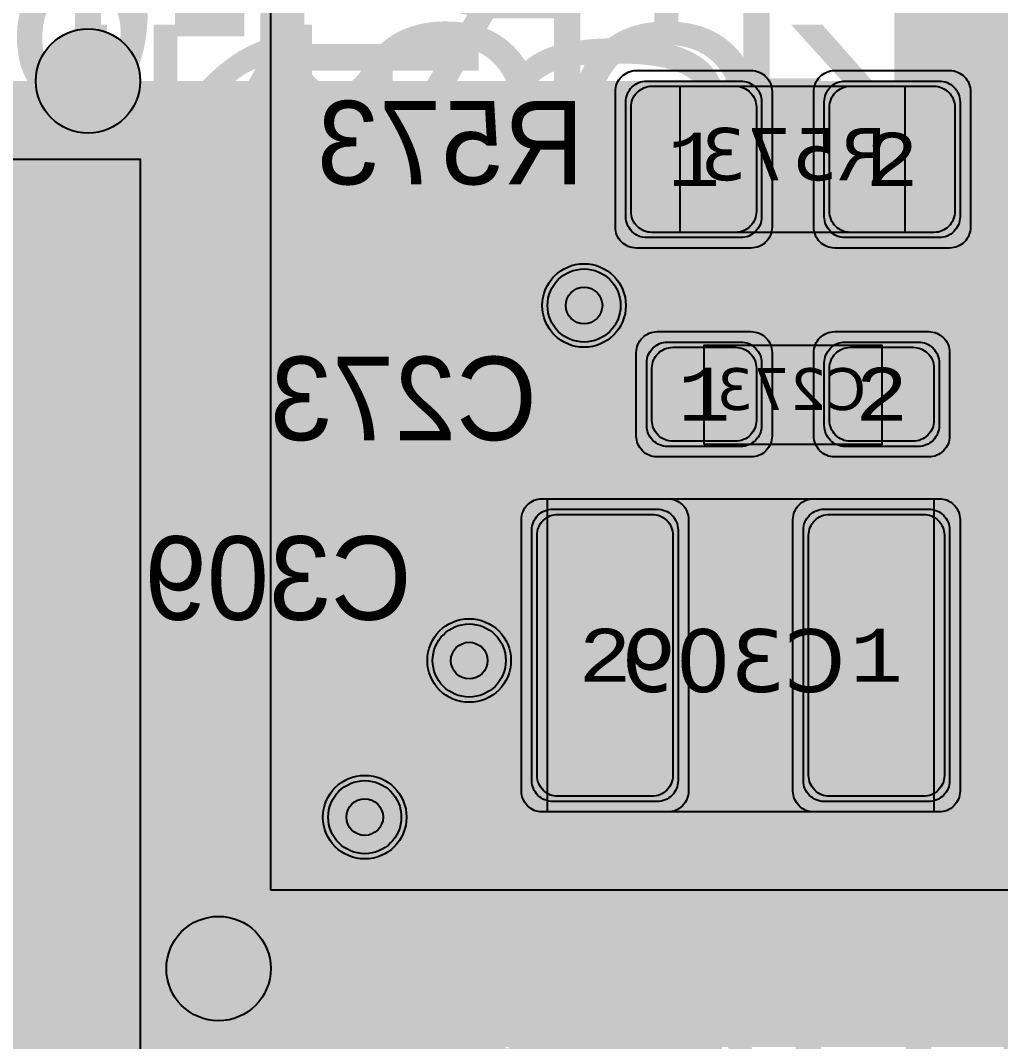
# Model space of a CAD drawing. Extents: x -28 to 199, y -61 to 255.
# Drawn here: x 46.1 to 55.49, y 226.55 to 236.33 of the extents above; entities that cross this region are included whole.
import ezdxf
from ezdxf.enums import TextEntityAlignment as Align

# ---------------------------------------------------------------- set-up
doc = ezdxf.new("R2010")
doc.units = 0
doc.header["$MEASUREMENT"] = 0
for name, color, linetype in [('ASSEMBLY_OUTLINES_BTM', 191, 'CONTINUOUS'), ('ASSEMBLY_OUTLINES_TOP', 102, 'CONTINUOUS'), ('ASSEMBLY_PART_NUMBERS_BTM', 191, 'CONTINUOUS'), ('ASSEMBLY_REF_DES_BTM', 191, 'CONTINUOUS'), ('DRILL_DRAWING', 21, 'CONTINUOUS'), ('GENERATED_SILKSCREEN_BTM', 255, 'CONTINUOUS'), ('GENERATED_SILKSCREEN_TOP', 140, 'CONTINUOUS'), ('MOUNTING_HOLES_LAYER_2', 42, 'CONTINUOUS'), ('MOUNTING_HOLES_LAYER_3', 42, 'CONTINUOUS'), ('MOUNTING_HOLES_LAYER_BOT21', 42, 'CONTINUOUS'), ('MOUNTING_HOLES_LAYER_TOP', 42, 'CONTINUOUS'), ('PART_PADS_SMD_BTM', 10, 'CONTINUOUS'), ('PIN_NUMBERS_BTM', 8, 'CONTINUOUS'), ('PIN_NUMBERS_TOP', 8, 'CONTINUOUS'), ('PLACEMENT_OUTLINES_BTM', 222, 'CONTINUOUS'), ('PLACEMENT_OUTLINES_TOP', 130, 'CONTINUOUS'), ('PLANE_DATA_LAYER_TOP', 150, 'CONTINUOUS'), ('PLANE_SHAPES_LAYER_2', 230, 'CONTINUOUS'), ('PLANE_SHAPES_LAYER_3', 81, 'CONTINUOUS'), ('PLANE_SHAPES_LAYER_TOP', 150, 'CONTINUOUS'), ('SILKSCREEN_OUTLINES_BTM', 211, 'CONTINUOUS'), ('SILKSCREEN_OUTLINES_TOP', 150, 'CONTINUOUS'), ('SILKSCREEN_REF_DES_BTM', 211, 'CONTINUOUS'), ('SOLDERMASK_PADS_BTM', 12, 'CONTINUOUS'), ('SOLDERPASTE_PADS_BTM', 12, 'CONTINUOUS'), ('TRACES_LAYER_BOTTOM', 10, 'CONTINUOUS'), ('TRACES_LAYER_TOP', 150, 'CONTINUOUS'), ('VIA_HOLES_LAYER_2', 30, 'CONTINUOUS'), ('VIA_HOLES_LAYER_3', 30, 'CONTINUOUS'), ('VIA_HOLES_LAYER_BOTTOM', 30, 'CONTINUOUS'), ('VIA_HOLES_LAYER_TOP', 30, 'CONTINUOUS'), ('VIA_PADS_LAYER_2', 230, 'CONTINUOUS'), ('VIA_PADS_LAYER_3', 81, 'CONTINUOUS'), ('VIA_PADS_LAYER_BOTTOM', 10, 'CONTINUOUS'), ('VIA_PADS_LAYER_TOP', 150, 'CONTINUOUS')]:
    doc.layers.add(name, color=color, linetype=linetype)
doc.styles.add('COURIER_NEW', font='COUR.TTF')
doc.styles.add('VERDANA', font='verdana.TTF')
doc.styles.add('VERIBEST_GERBER_0', font='txt')

msp = doc.modelspace()

# ---------------------------------------------------------------- hatches: boundary and pattern name
at = {"layer": 'MOUNTING_HOLES_LAYER_2'}
h = msp.add_hatch(color=256, dxfattribs=at)
edge = h.paths.add_edge_path()
edge.add_arc((46.75, 235.75), 0.5, 0, 360)
h = msp.add_hatch(color=256, dxfattribs=at)
edge = h.paths.add_edge_path()
edge.add_arc((48, 227.25), 0.5, 0, 360)
at = {"layer": 'MOUNTING_HOLES_LAYER_3'}
h = msp.add_hatch(color=256, dxfattribs=at)
edge = h.paths.add_edge_path()
edge.add_arc((46.75, 235.75), 0.5, 0, 360)
h = msp.add_hatch(color=256, dxfattribs=at)
edge = h.paths.add_edge_path()
edge.add_arc((48, 227.25), 0.5, 0, 360)
at = {"layer": 'MOUNTING_HOLES_LAYER_BOT21'}
h = msp.add_hatch(color=256, dxfattribs=at)
edge = h.paths.add_edge_path()
edge.add_arc((46.75, 235.75), 0.5, 0, 360)
h = msp.add_hatch(color=256, dxfattribs=at)
edge = h.paths.add_edge_path()
edge.add_arc((48, 227.25), 0.5, 0, 360)
at = {"layer": 'MOUNTING_HOLES_LAYER_TOP'}
h = msp.add_hatch(color=256, dxfattribs=at)
edge = h.paths.add_edge_path()
edge.add_arc((46.75, 235.75), 0.5, 0, 360)
h = msp.add_hatch(color=256, dxfattribs=at)
edge = h.paths.add_edge_path()
edge.add_arc((48, 227.25), 0.5, 0, 360)
at = {"layer": 'PLANE_DATA_LAYER_TOP'}
h = msp.add_hatch(color=256, dxfattribs=at)
h.paths.add_polyline_path([(80, 232.365844, -0.1989099556854013), (79.977682, 232.311963), (76.210945, 228.545226, -0.1989133663345171), (76.157063, 228.522908), (59.914305, 228.522908, -0.198913366334503), (59.860423, 228.545226), (59.320177, 229.085472, 0.1989122151386104), (58.966624, 229.231919), (50.250273, 229.231919, 0.0837973501695308), (50.086168, 229.204221, -0.0837986131993937), (50.061158, 229.2), (49.753893, 229.2, -0.1385740107174436), (49.714013, 229.211269, 1.0804036103222296), (49.168413, 228.146495, -0.8191892513054791), (49.139002, 228), (48.689638, 228, -0.1756631756824748), (48.640808, 228.017701, 0.3625092994040223), (47.359192, 228.017701, -0.1756631756824748), (47.310362, 228), (47.000008, 228, 0.414213562373095), (47, 227.999992), (47, 225.568799, -0.1989099556854013), (46.977682, 225.514918), (45.792168, 224.329403, 0.1989122151386141), (45.645721, 223.97585), (45.645721, 222.741241, -0.7495331930101992), (45.505318, 222.700199, 3.4209104294883637), (45.505318, 221.299801, -0.7495331930101992), (45.645721, 221.258759), (45.645721, 216.903659, 0.1989122151386141), (45.792168, 216.550106), (46.977682, 215.364592, -0.1989099556853327), (47, 215.310711), (47, 208.3262, -0.414213562373095), (46.9238, 208.25), (40.250008, 208.25, 0.414213562373095), (40.25, 208.249992), (40.25, 207.509818, -0.1989099556853327), (40.227682, 207.455937), (39.293327, 206.521582, -0.1630063276675114), (39.250007, 206.5, 0.3431077501110799), (39.25, 206.499993, -0.163006327667525), (39.228418, 206.456673), (39.204184, 206.432439, 0.1989122151386036), (39.057737, 206.078886), (39.057737, 199.827847, -0.1989099556853499), (39.035419, 199.773966), (38.237431, 198.975978, -0.1989133663344342), (38.183549, 198.95366), (34.8262, 198.95366, -0.414213562373095), (34.75, 199.02986), (34.75, 206.499992, 0.414213562373095), (34.749992, 206.5), (34.317913, 206.5, -0.1960198588118564), (34.264635, 206.521722, 0.1960197135562124), (33.95, 206.65), (31.85, 206.65, 0.1960197135562153), (31.535365, 206.521722, -0.1960198588118564), (31.482087, 206.5), (30.017913, 206.5, -0.1960198588118564), (29.964635, 206.521722, 0.1960197135562153), (29.65, 206.65), (27.55, 206.65, 0.1960197135562138), (27.235365, 206.521722, -0.196019858811865), (27.182087, 206.5), (26.0762, 206.5, -0.414213562373095), (26, 206.5762), (26, 209.249992, 0.414213562373095), (25.999992, 209.25), (22.5762, 209.25, -0.414213562373095), (22.5, 209.3262), (22.5, 217.1738, -0.414213562373095), (22.5762, 217.25), (40.249992, 217.25, 0.414213562373095), (40.25, 217.250008), (40.25, 235.6738, -0.414213562373095), (40.3262, 235.75), (40.926501, 235.75, -0.3936083065980414), (41.00251, 235.679195, 0.9315311087574788), (42.99749, 235.679195, -0.3936083065980414), (43.073499, 235.75), (45.676501, 235.75, -0.3936083065980414), (45.75251, 235.679195, 0.9315311087574788), (47.74749, 235.679195, -0.3936083065980414), (47.823499, 235.75), (54.749992, 235.75, 0.414213562373095), (54.75, 235.750008), (54.75, 253.9238, -0.414213562373095), (54.8262, 254), (76.4238, 254, -0.414213562373095), (76.5, 253.9238), (76.5, 245.000008, 0.414213562373095), (76.500008, 245), (76.9238, 245, -0.414213562373095), (77, 244.9238), (77, 243.738669, -0.1989099556853327), (76.977682, 243.684788), (75.896687, 242.603793, -0.138572885290835), (75.860519, 242.583563, 0.3470511284967585), (75.4, 242.000001), (75.4, 241.999997, 0.8890740124386082), (76.583563, 241.860519, -0.1385728852907777), (76.603793, 241.896687), (77.853553, 243.146447, 0.1989122151386141), (78, 243.5), (78, 244.9238, -0.414213562373095), (78.0762, 245), (79.9238, 245, -0.414213562373095), (80, 244.9238)], flags=0)
h.paths.add_polyline_path([(43.11, 211.84, -0.9999999999999999), (45.709999999999994, 211.84, -0.9999999999999999)], flags=0)
h.paths.add_polyline_path([(43.11, 232.16, -0.9999999999999999), (45.709999999999994, 232.16, -0.9999999999999999)], flags=0)
h.paths.add_polyline_path([(70.36, 251.16, -0.9999999999999999), (72.96, 251.16, -0.9999999999999999)], flags=0)
h.paths.add_polyline_path([(75.85382, 232.201656, 1.5269321533254407), (77.798344, 234.14618, -0.3083936079367561), (77.75, 234.217106), (77.75, 236.85, 0.1989122151386141), (77.603553, 237.203553), (74.003793, 240.803313, -0.1385728852908702), (73.983563, 240.839481, 0.5290192293501887), (73.056188, 241.191725, -0.5447508126718748), (72.937635, 241.2401, 0.9111800432088785), (70.36, 241), (70.36, 240.999999, 0.7658860095707771), (72.783466, 240.345916, -0.5447523950639244), (72.911374, 240.351799, 0.1812054976169237), (73.260519, 240.116437, -0.1385728852908801), (73.296687, 240.096207), (76.727682, 236.665212, -0.1989099556853327), (76.75, 236.611331), (76.75, 234.217106, -0.3083936079367562), (76.701656, 234.14618, 0.2085264349626477), (75.85382, 233.298344, -0.30839360793669), (75.782894, 233.25), (73.57, 233.25, 0.1989122151386067), (73.216447, 233.103553), (72.190166, 232.077272, -0.292650029123305), (72.109912, 232.059663, 4.55738777888818), (72.879663, 231.289912, -0.0885792902101388), (72.874954, 231.316284), (72.874954, 231.316285, -0.1989099556854013), (72.897272, 231.370166), (73.754788, 232.227682, -0.1989133663345172), (73.80867, 232.25), (75.782894, 232.25, -0.30839360793669)], flags=0)
at = {"layer": 'PLANE_SHAPES_LAYER_2'}
h = msp.add_hatch(color=256, dxfattribs=at)
h.paths.add_polyline_path([(169.5, 129.25), (149.5, 129.25), (142.25, 122), (142.25, 90.5), (147.5, 90.5), (147.5, 80), (154, 80), (154, 69.25), (131.75, 69.25), (131.75, 73.25), (121.25, 73.25), (121.25, 81), (110.5, 81), (110.5, 125.75), (106.5, 125.75), (106.5, 128.75), (93.5, 128.75), (93.5, 120.25), (91.75, 120.25), (91.75, 121.5), (80, 121.5), (80, 118.25), (73.25, 118.25), (73.25, 124.5), (67.5, 124.5), (67.5, 128), (57.75, 128), (57.75, 120.25), (55.25, 120.25), (55.25, 121.5), (47.5, 121.5), (47.5, 119), (35, 119), (35, 134.75), (32.75, 134.75), (32.75, 159.75), (29.25, 159.75), (29.25, 175.25), (22.5, 175.25), (22.5, 195.25), (17.25, 195.25), (17.25, 198), (22.5, 198), (22.5, 216.5), (40.25, 216.5), (40.25, 235.5), (54.5, 235.5), (54.5, 254), (87.25, 254), (87.25, 236.25), (86.25, 236.25), (86.25, 228.75), (81, 228.75), (81, 218.75), (95.25, 218.75), (95.25, 194.5), (87, 194.5), (87, 172), (131.1, 172), (131.1, 208.75), (115.5, 208.75), (115.5, 213.75), (106.75, 213.75), (106.75, 218.75), (110.25, 222.25), (110.25, 226.25), (142.5, 226.25), (142.5, 221.5), (160.5, 221.5), (160.5, 240.75), (169.5, 240.75)])
h.paths.add_polyline_path([(35.5, 149.5), (41.75, 149.5), (41.75, 152), (39.25, 152), (39.25, 154), (37.75, 154), (37.75, 152), (35.5, 152)], flags=16)
h.paths.add_polyline_path([(37.5, 125.75), (37.5, 128.75), (42.75, 128.75), (42.75, 125.75)], flags=16)
h.paths.add_polyline_path([(52, 127.75), (52, 130.75), (54.25, 130.75), (54.25, 127.75)], flags=16)
h.paths.add_polyline_path([(50.75, 219.5), (50.75, 226.5), (71.75, 226.5), (71.75, 219.5)], flags=16)
h.paths.add_polyline_path([(66.5, 150.75), (66.5, 177.5), (72.25, 177.5), (72.25, 150.75)], flags=16)
h.paths.add_polyline_path([(47.25, 185.25), (73, 185.25), (73, 188.25), (70.25, 188.25), (70.25, 191), (47.25, 191)], flags=16)
h.paths.add_polyline_path([(84.5, 208), (84.5, 212.75), (85, 212.75), (85, 208)], flags=16)
h.paths.add_polyline_path([(61.5, 137.25), (87.75, 137.25), (87.75, 140.5), (84.75, 140.5), (84.75, 143), (61.5, 143)], flags=16)
h.paths.add_polyline_path([(88.75, 127), (88.75, 130), (91, 130), (91, 127)], flags=16)
h.paths.add_polyline_path([(85.5, 130.25), (85.5, 132.5), (91, 132.5), (91, 130.25)], flags=16)
h.paths.add_polyline_path([(108.75, 142.25), (135.75, 142.25), (135.75, 145.75), (132.25, 145.75), (132.25, 149), (108.75, 149)], flags=16)
h.paths.add_polyline_path([(114.25, 126.75), (140.75, 126.75), (140.75, 129.75), (137.25, 129.75), (137.25, 133), (114.25, 133)], flags=16)
h.paths.add_polyline_path([(155.25, 180.25), (166.25, 180.25), (166.25, 186.25), (152.25, 186.25), (152.25, 183), (155.25, 183)], flags=16)
at = {"layer": 'PLANE_SHAPES_LAYER_3'}
h = msp.add_hatch(color=256, dxfattribs=at)
h.paths.add_polyline_path([(169.5, 129.25), (149.5, 129.25), (142.25, 122), (142.25, 90.5), (147.5, 90.5), (147.5, 80), (154, 80), (154, 69.25), (131.75, 69.25), (131.75, 73.25), (121.25, 73.25), (121.25, 81), (110.5, 81), (110.5, 125.75), (106.5, 125.75), (106.5, 128.75), (93.5, 128.75), (93.5, 120.25), (91.75, 120.25), (91.75, 121.5), (80, 121.5), (80, 118.25), (73.25, 118.25), (73.25, 124.5), (67.5, 124.5), (67.5, 127.75), (58.25, 127.75), (58.25, 130.25), (88.75, 130.25), (88.75, 127), (91, 127), (91, 132.5), (55, 132.5), (55, 131.25), (52, 131.25), (52, 127.75), (55, 127.75), (55, 127.25), (57.75, 127.25), (57.75, 120.25), (55.25, 120.25), (55.25, 121.5), (47.5, 121.5), (47.5, 119), (35, 119), (35, 134.75), (32.75, 134.75), (32.75, 159.75), (29.25, 159.75), (29.25, 175.25), (22.5, 175.25), (22.5, 195.25), (17.25, 195.25), (17.25, 198), (22.5, 198), (22.5, 216.5), (40.25, 216.5), (40.25, 235.5), (54.5, 235.5), (54.5, 254), (87.25, 254), (87.25, 236.25), (86.25, 236.25), (86.25, 228.75), (81, 228.75), (81, 218.75), (95.25, 218.75), (95.25, 194.5), (87, 194.5), (87, 172), (131.1, 172), (131.1, 208.75), (115.5, 208.75), (115.5, 213.75), (106.75, 213.75), (106.75, 218.75), (110.25, 222.25), (110.25, 226.25), (142.5, 226.25), (142.5, 221.5), (160.5, 221.5), (160.5, 240.75), (169.5, 240.75)])
h.paths.add_polyline_path([(35.5, 149.5), (41.75, 149.5), (41.75, 152), (39.25, 152), (39.25, 154), (37.75, 154), (37.75, 152), (35.5, 152)], flags=16)
h.paths.add_polyline_path([(37.5, 125.75), (37.5, 128.75), (42.75, 128.75), (42.75, 125.75)], flags=16)
h.paths.add_polyline_path([(50.75, 219.5), (50.75, 226.5), (71.75, 226.5), (71.75, 219.5)], flags=16)
h.paths.add_polyline_path([(66.5, 150.75), (66.5, 177.5), (72.25, 177.5), (72.25, 150.75)], flags=16)
h.paths.add_polyline_path([(47.25, 185.25), (73, 185.25), (73, 188.25), (70.25, 188.25), (70.25, 191), (47.25, 191)], flags=16)
h.paths.add_polyline_path([(84.5, 208), (84.5, 212.75), (85, 212.75), (85, 208)], flags=16)
h.paths.add_polyline_path([(61.5, 137.25), (87.75, 137.25), (87.75, 140.5), (84.75, 140.5), (84.75, 143), (61.5, 143)], flags=16)
h.paths.add_polyline_path([(108.75, 142.25), (135.75, 142.25), (135.75, 145.75), (132.25, 145.75), (132.25, 149), (108.75, 149)], flags=16)
h.paths.add_polyline_path([(114.25, 126.75), (140.75, 126.75), (140.75, 129.75), (137.25, 129.75), (137.25, 133), (114.25, 133)], flags=16)
h.paths.add_polyline_path([(155.25, 180.25), (166.25, 180.25), (166.25, 186.25), (152.25, 186.25), (152.25, 183), (155.25, 183)], flags=16)
at = {"layer": 'VIA_HOLES_LAYER_2'}
h = msp.add_hatch(color=256, dxfattribs=at)
edge = h.paths.add_edge_path()
edge.add_arc((51.5, 233.6), 0.175, 0, 360)
h = msp.add_hatch(color=256, dxfattribs=at)
edge = h.paths.add_edge_path()
edge.add_arc((50.4, 230.2), 0.175, 0, 360)
h = msp.add_hatch(color=256, dxfattribs=at)
edge = h.paths.add_edge_path()
edge.add_arc((49.4, 228.7), 0.175, 0, 360)
at = {"layer": 'VIA_HOLES_LAYER_3'}
h = msp.add_hatch(color=256, dxfattribs=at)
edge = h.paths.add_edge_path()
edge.add_arc((51.5, 233.6), 0.175, 0, 360)
h = msp.add_hatch(color=256, dxfattribs=at)
edge = h.paths.add_edge_path()
edge.add_arc((50.4, 230.2), 0.175, 0, 360)
h = msp.add_hatch(color=256, dxfattribs=at)
edge = h.paths.add_edge_path()
edge.add_arc((49.4, 228.7), 0.175, 0, 360)
at = {"layer": 'VIA_HOLES_LAYER_BOTTOM'}
h = msp.add_hatch(color=256, dxfattribs=at)
edge = h.paths.add_edge_path()
edge.add_arc((51.5, 233.6), 0.175, 0, 360)
h = msp.add_hatch(color=256, dxfattribs=at)
edge = h.paths.add_edge_path()
edge.add_arc((50.4, 230.2), 0.175, 0, 360)
h = msp.add_hatch(color=256, dxfattribs=at)
edge = h.paths.add_edge_path()
edge.add_arc((49.4, 228.7), 0.175, 0, 360)
at = {"layer": 'VIA_HOLES_LAYER_TOP'}
h = msp.add_hatch(color=256, dxfattribs=at)
edge = h.paths.add_edge_path()
edge.add_arc((51.5, 233.6), 0.175, 0, 360)
h = msp.add_hatch(color=256, dxfattribs=at)
edge = h.paths.add_edge_path()
edge.add_arc((50.4, 230.2), 0.175, 0, 360)
h = msp.add_hatch(color=256, dxfattribs=at)
edge = h.paths.add_edge_path()
edge.add_arc((49.4, 228.7), 0.175, 0, 360)

# ---------------------------------------------------------------- linework, layer by layer
at = {"layer": 'ASSEMBLY_OUTLINES_BTM'}
for points in [[(52.42, 234.3), (52.42, 235.7), (54.57, 235.7), (54.57, 234.3)], [(52.65, 232.27), (52.65, 233.22), (54.35, 233.22), (54.35, 232.27)]]:
    msp.add_lwpolyline(points, close=True, dxfattribs=at)
at = {"layer": 'ASSEMBLY_OUTLINES_BTM', "const_width": 0.1}
msp.add_lwpolyline([(51.15, 228.75), (51.15, 231.75), (54.85, 231.75), (54.85, 228.75)], close=True, dxfattribs=at)
at = {"layer": 'ASSEMBLY_OUTLINES_BTM', "const_width": 0.15}
msp.add_lwpolyline([(54.5, 231.25), (54.5, 229.25)], dxfattribs=at)
at = {"layer": 'ASSEMBLY_OUTLINES_TOP', "const_width": 0.2}
for points in [[(48.5, 228), (48.5, 254), (74.5, 254), (74.5, 228)], [(21.25, 209), (21.25, 235), (47.25, 235), (47.25, 209)]]:
    msp.add_lwpolyline(points, close=True, dxfattribs=at)
at = {"layer": 'GENERATED_SILKSCREEN_BTM', "const_width": 0.15}
for points in [[(53.769515, 235.700005, 1.10969e-05), (53.769508, 235.699995), (53.230492, 235.699995, 1.10969e-05), (53.230485, 235.700005), (53.769515, 235.700005)], [(53.769515, 234.299995), (53.230485, 234.299995, 1.10969e-05), (53.230492, 234.300005), (53.769508, 234.300005, 1.10969e-05), (53.769515, 234.299995)], [(53.783844, 233.220005, 1.1642e-05), (53.783836, 233.219995), (53.216164, 233.219995, 1.1642e-05), (53.216156, 233.220005), (53.783844, 233.220005)], [(53.792098, 232.269995), (53.207902, 232.269995, 1.22306e-05), (53.207911, 232.270005), (53.792089, 232.270005, 1.22306e-05), (53.792098, 232.269995)], [(54.850005, 231.720415, 9.2709e-06), (54.849995, 231.720417), (54.849995, 231.749995), (51.150005, 231.749995), (51.150005, 231.720417, 9.2709e-06), (51.149995, 231.720415), (51.149995, 231.75, -0.4142135624), (51.15, 231.750005), (54.85, 231.750005, -0.4142135624), (54.850005, 231.75), (54.850005, 231.720415)], [(54.850005, 228.75, -0.4142135624), (54.85, 228.749995), (51.15, 228.749995, -0.4142135624), (51.149995, 228.75), (51.149995, 228.779585, 9.2709e-06), (51.150005, 228.779583), (51.150005, 228.750005), (54.849995, 228.750005), (54.849995, 228.779583, 9.2709e-06), (54.850005, 228.779585), (54.850005, 228.75)]]:
    msp.add_lwpolyline(points, format="xyb", dxfattribs=at)
for points in [[(48.9824, 234.7496), (49.1176, 234.8592), (49.12, 234.8608), (49.1216, 234.8632), (49.1224, 234.8656), (49.1224, 234.868), (49.1216, 234.8736), (49.1184, 234.8792), (49.1144, 234.8832), (49.1096, 234.8864), (49.104, 234.8872), (49.0984, 234.8856), (48.968, 234.7792), (48.7096, 234.7792), (48.5848, 234.88), (48.5848, 235.0288), (48.708, 235.1304), (48.8408, 235.1304), (48.8472, 235.132), (48.8512, 235.1352), (48.8536, 235.1408), (48.8544, 235.1464), (48.8536, 235.152), (48.8512, 235.1568), (48.8472, 235.1608), (48.8408, 235.1624), (48.708, 235.1624), (48.5848, 235.264), (48.5848, 235.4128), (48.7096, 235.5136), (48.968, 235.5136), (49.0984, 235.4072), (49.104, 235.4056), (49.1096, 235.4064), (49.1144, 235.4088), (49.1184, 235.4136), (49.1216, 235.4184), (49.1224, 235.424), (49.1224, 235.4272), (49.1216, 235.4296), (49.12, 235.432), (49.1176, 235.4336), (48.9824, 235.5432), (48.98, 235.544), (48.9776, 235.5448), (48.9768, 235.5456), (48.9736, 235.5464), (48.704, 235.5464), (48.7, 235.5456), (48.6984, 235.5448), (48.6968, 235.544), (48.6936, 235.5432), (48.5584, 235.4336), (48.556, 235.4296), (48.5552, 235.4264), (48.5536, 235.424), (48.5528, 235.4208), (48.5528, 235.256), (48.5536, 235.2536), (48.5552, 235.248), (48.556, 235.244), (48.5584, 235.2424), (48.676, 235.1464), (48.5584, 235.0504), (48.5576, 235.0488), (48.556, 235.0472), (48.5552, 235.0464), (48.5552, 235.0448), (48.5536, 235.0392), (48.5528, 235.0368), (48.5528, 234.872), (48.5536, 234.868), (48.5552, 234.8648), (48.556, 234.8616), (48.5584, 234.8592), (48.6936, 234.7496), (48.6968, 234.748), (48.6976, 234.7472), (48.7, 234.7472), (48.7008, 234.7464), (48.7016, 234.7464), (48.704, 234.7464), (48.9736, 234.7464), (48.9768, 234.7472), (48.98, 234.748), (48.9824, 234.7496)], [(49.7696, 234.7704), (49.7712, 234.7648), (49.7704, 234.7592), (49.7672, 234.7544), (49.7624, 234.7512), (49.7568, 234.7496), (49.7512, 234.7488), (49.7464, 234.7504), (49.7424, 234.7552), (49.3112, 235.5224), (49.3096, 235.5264), (49.3096, 235.5296), (49.3096, 235.5328), (49.3112, 235.536), (49.3136, 235.5408), (49.3168, 235.544), (49.3208, 235.5456), (49.3248, 235.5464), (49.8648, 235.5464), (49.8704, 235.5448), (49.8752, 235.5408), (49.8776, 235.536), (49.8784, 235.5296), (49.8776, 235.524), (49.8752, 235.5184), (49.8704, 235.5144), (49.8648, 235.5136), (49.352, 235.5136), (49.7696, 234.7704)], [(50.4856, 235.2712), (50.4888, 235.2704), (50.4912, 235.2696), (50.4944, 235.268), (50.6032, 235.18), (50.6032, 235.5136), (50.0808, 235.5136), (50.0752, 235.5152), (50.0704, 235.5184), (50.068, 235.524), (50.0672, 235.5296), (50.068, 235.536), (50.0704, 235.5408), (50.0752, 235.5448), (50.0808, 235.5464), (50.6208, 235.5464), (50.6264, 235.5448), (50.6312, 235.5408), (50.6352, 235.536), (50.6368, 235.5304), (50.6368, 235.1456), (50.636, 235.14), (50.6336, 235.136), (50.6304, 235.1336), (50.6248, 235.132), (50.6216, 235.1304), (50.6176, 235.1296), (50.6136, 235.1304), (50.6104, 235.1328), (50.48, 235.2392), (50.2216, 235.2392), (50.0968, 235.1376), (50.0968, 234.88), (50.2216, 234.78), (50.48, 234.78), (50.6104, 234.8856), (50.616, 234.888), (50.6208, 234.888), (50.6264, 234.8848), (50.6304, 234.8808), (50.6336, 234.8752), (50.6352, 234.8696), (50.6344, 234.8664), (50.6336, 234.864), (50.632, 234.8616), (50.6296, 234.86), (50.4944, 234.7496), (50.492, 234.748), (50.4888, 234.748), (50.4856, 234.7464), (50.216, 234.7464), (50.2144, 234.7464), (50.2128, 234.7472), (50.212, 234.7472), (50.2104, 234.748), (50.2088, 234.748), (50.2056, 234.7496), (50.0704, 234.86), (50.068, 234.8624), (50.0672, 234.864), (50.0656, 234.8688), (50.0648, 234.872), (50.0648, 235.1456), (50.0656, 235.1488), (50.0672, 235.1536), (50.0672, 235.1552), (50.0688, 235.156), (50.0696, 235.1576), (50.0704, 235.1592), (50.2056, 235.268), (50.2096, 235.2696), (50.2128, 235.2704), (50.216, 235.2712), (50.4856, 235.2712)], [(50.8256, 235.2424), (50.8232, 235.244), (50.8224, 235.248), (50.8208, 235.252), (50.82, 235.256), (50.82, 235.4208), (50.8208, 235.4248), (50.8224, 235.4272), (50.8224, 235.4296), (50.8232, 235.4304), (50.8248, 235.4312), (50.8256, 235.4328), (50.9616, 235.5432), (50.9656, 235.5448), (50.9688, 235.5456), (50.972, 235.5464), (51.3752, 235.5464), (51.3824, 235.5448), (51.3872, 235.5408), (51.3912, 235.536), (51.3928, 235.5304), (51.3928, 234.7624), (51.3912, 234.756), (51.3872, 234.752), (51.3824, 234.7496), (51.3768, 234.7488), (51.3704, 234.7496), (51.3648, 234.752), (51.3608, 234.756), (51.3592, 234.7624), (51.3592, 235.1304), (50.9832, 235.1304), (50.852, 234.7576), (50.8488, 234.752), (50.8432, 234.7488), (50.8376, 234.748), (50.832, 234.7496), (50.8272, 234.752), (50.8232, 234.756), (50.8216, 234.7616), (50.8224, 234.768), (50.9536, 235.1408), (50.8256, 235.2424)], [(51.3592, 235.5136), (50.9768, 235.5136), (50.852, 235.4128), (50.852, 235.264), (50.9768, 235.1624), (51.3592, 235.1624), (51.3592, 235.5136)], [(48.534, 232.2996), (48.6692, 232.4092), (48.6716, 232.4108), (48.6732, 232.4132), (48.674, 232.4156), (48.674, 232.418), (48.6732, 232.4236), (48.67, 232.4292), (48.666, 232.4332), (48.6612, 232.4364), (48.6556, 232.4372), (48.65, 232.4356), (48.5196, 232.3292), (48.2612, 232.3292), (48.1364, 232.43), (48.1364, 232.5788), (48.2596, 232.6804), (48.3924, 232.6804), (48.3988, 232.682), (48.4028, 232.6852), (48.4052, 232.6908), (48.406, 232.6964), (48.4052, 232.702), (48.4028, 232.7068), (48.3988, 232.7108), (48.3924, 232.7124), (48.2596, 232.7124), (48.1364, 232.814), (48.1364, 232.9628), (48.2612, 233.0636), (48.5196, 233.0636), (48.65, 232.9572), (48.6556, 232.9556), (48.6612, 232.9564), (48.666, 232.9588), (48.67, 232.9636), (48.6732, 232.9684), (48.674, 232.974), (48.674, 232.9772), (48.6732, 232.9796), (48.6716, 232.982), (48.6692, 232.9836), (48.534, 233.0932), (48.5316, 233.094), (48.5292, 233.0948), (48.5284, 233.0956), (48.5252, 233.0964), (48.2556, 233.0964), (48.2516, 233.0956), (48.25, 233.0948), (48.2484, 233.094), (48.2452, 233.0932), (48.11, 232.9836), (48.1076, 232.9796), (48.1068, 232.9764), (48.1052, 232.974), (48.1044, 232.9708), (48.1044, 232.806), (48.1052, 232.8036), (48.1068, 232.798), (48.1076, 232.794), (48.11, 232.7924), (48.2276, 232.6964), (48.11, 232.6004), (48.1092, 232.5988), (48.1076, 232.5972), (48.1068, 232.5964), (48.1068, 232.5948), (48.1052, 232.5892), (48.1044, 232.5868), (48.1044, 232.422), (48.1052, 232.418), (48.1068, 232.4148), (48.1076, 232.4116), (48.11, 232.4092), (48.2452, 232.2996), (48.2484, 232.298), (48.2492, 232.2972), (48.2516, 232.2972), (48.2524, 232.2964), (48.2532, 232.2964), (48.2556, 232.2964), (48.5252, 232.2964), (48.5284, 232.2972), (48.5316, 232.298), (48.534, 232.2996)], [(49.3212, 232.3204), (49.3228, 232.3148), (49.322, 232.3092), (49.3188, 232.3044), (49.314, 232.3012), (49.3084, 232.2996), (49.3028, 232.2988), (49.298, 232.3004), (49.294, 232.3052), (48.8628, 233.0724), (48.8612, 233.0764), (48.8612, 233.0796), (48.8612, 233.0828), (48.8628, 233.086), (48.8652, 233.0908), (48.8684, 233.094), (48.8724, 233.0956), (48.8764, 233.0964), (49.4164, 233.0964), (49.422, 233.0948), (49.4268, 233.0908), (49.4292, 233.086), (49.43, 233.0796), (49.4292, 233.074), (49.4268, 233.0684), (49.422, 233.0644), (49.4164, 233.0636), (48.9036, 233.0636), (49.3212, 232.3204)], [(49.7564, 233.0932), (49.622, 232.9836), (49.6196, 232.9796), (49.6188, 232.9764), (49.6172, 232.974), (49.6164, 232.9708), (49.6164, 232.8612), (49.6172, 232.858), (49.6188, 232.8532), (49.6196, 232.8492), (49.622, 232.8476), (50.1548, 232.4148), (50.1548, 232.3292), (49.6324, 232.3292), (49.6268, 232.3276), (49.622, 232.3244), (49.6196, 232.3188), (49.6188, 232.3124), (49.6196, 232.3068), (49.622, 232.3012), (49.6268, 232.298), (49.6324, 232.2964), (50.1716, 232.2964), (50.178, 232.298), (50.182, 232.302), (50.186, 232.306), (50.1876, 232.3124), (50.1876, 232.422), (50.1868, 232.4244), (50.1852, 232.43), (50.1836, 232.4324), (50.1828, 232.434), (50.1804, 232.4356), (49.6484, 232.8692), (49.6484, 232.9628), (49.7732, 233.0636), (50.0316, 233.0636), (50.162, 232.9572), (50.1676, 232.9556), (50.1732, 232.9564), (50.178, 232.9588), (50.182, 232.9636), (50.1844, 232.9684), (50.1852, 232.974), (50.1844, 232.9796), (50.1828, 232.982), (50.1804, 232.9836), (50.046, 233.0932), (50.0428, 233.094), (50.0412, 233.0948), (50.0396, 233.0956), (50.0364, 233.0964), (49.7668, 233.0964), (49.7636, 233.0956), (49.762, 233.0948), (49.7596, 233.094), (49.7564, 233.0932)], [(50.8004, 232.2996), (50.9348, 232.4092), (50.9388, 232.4116), (50.9396, 232.4148), (50.9412, 232.418), (50.942, 232.422), (50.942, 232.9708), (50.9412, 232.9748), (50.9396, 232.978), (50.938, 232.9796), (50.9372, 232.9812), (50.9356, 232.9836), (50.8004, 233.0932), (50.798, 233.094), (50.7956, 233.0948), (50.7948, 233.0956), (50.7916, 233.0964), (50.522, 233.0964), (50.518, 233.0956), (50.5164, 233.0948), (50.514, 233.094), (50.5116, 233.0932), (50.3764, 232.9836), (50.3732, 232.9796), (50.3716, 232.9732), (50.3724, 232.9684), (50.374, 232.9644), (50.3764, 232.9612), (50.3804, 232.958), (50.3844, 232.9556), (50.3884, 232.9548), (50.3924, 232.9548), (50.3956, 232.9572), (50.5276, 233.0636), (50.786, 233.0636), (50.9092, 232.9628), (50.9092, 232.43), (50.786, 232.3292), (50.5276, 232.3292), (50.3956, 232.4356), (50.3924, 232.4372), (50.3884, 232.438), (50.3844, 232.4372), (50.3804, 232.4348), (50.3764, 232.4316), (50.374, 232.4276), (50.3724, 232.4228), (50.3716, 232.418), (50.3732, 232.4132), (50.3764, 232.4092), (50.5116, 232.2996), (50.5148, 232.298), (50.5156, 232.2972), (50.518, 232.2972), (50.5188, 232.2964), (50.5196, 232.2964), (50.522, 232.2964), (50.7916, 232.2964), (50.7948, 232.2972), (50.798, 232.298), (50.8004, 232.2996)], [(47.334, 230.5796), (47.4684, 230.6892), (47.4708, 230.6908), (47.4724, 230.6932), (47.4732, 230.698), (47.4724, 230.7036), (47.47, 230.7092), (47.466, 230.7132), (47.4612, 230.7164), (47.4556, 230.7172), (47.45, 230.7156), (47.3196, 230.6092), (47.0612, 230.6092), (46.9364, 230.71), (46.9364, 230.9972), (47.0452, 230.9092), (47.0484, 230.9076), (47.0492, 230.9068), (47.0516, 230.906), (47.0548, 230.906), (47.3244, 230.906), (47.3276, 230.906), (47.3324, 230.9076), (47.334, 230.9092), (47.4684, 231.018), (47.4708, 231.0188), (47.4716, 231.0204), (47.4732, 231.0228), (47.4748, 231.0284), (47.4756, 231.0316), (47.4756, 231.2508), (47.4748, 231.2548), (47.4732, 231.258), (47.4716, 231.2604), (47.4708, 231.2612), (47.4684, 231.2636), (47.334, 231.3732), (47.3308, 231.374), (47.3292, 231.3748), (47.3276, 231.3756), (47.3244, 231.3764), (47.0548, 231.3764), (47.0516, 231.3756), (47.05, 231.3748), (47.0476, 231.374), (47.0444, 231.3732), (46.91, 231.2636), (46.9076, 231.2596), (46.9068, 231.2564), (46.9052, 231.254), (46.9044, 231.2508), (46.9044, 230.702), (46.9052, 230.6996), (46.9068, 230.694), (46.9076, 230.6924), (46.91, 230.6892), (47.0444, 230.5796), (47.0484, 230.578), (47.0492, 230.5772), (47.0516, 230.5772), (47.0524, 230.5764), (47.0532, 230.5764), (47.0548, 230.5764), (47.3244, 230.5764), (47.3276, 230.5772), (47.3308, 230.578), (47.334, 230.5796)], [(47.4428, 231.2428), (47.4428, 231.0396), (47.3196, 230.938), (47.0612, 230.938), (46.9364, 231.0396), (46.9364, 231.2428), (47.0612, 231.3436), (47.3196, 231.3436), (47.4428, 231.2428)], [(48.2244, 231.2636), (48.09, 231.3732), (48.0868, 231.374), (48.0852, 231.3748), (48.0836, 231.3756), (48.0804, 231.3764), (47.8108, 231.3764), (47.8076, 231.3756), (47.806, 231.3748), (47.8036, 231.374), (47.8004, 231.3732), (47.666, 231.2636), (47.6636, 231.2596), (47.6628, 231.2564), (47.6612, 231.254), (47.6604, 231.2508), (47.6604, 230.702), (47.6612, 230.6996), (47.6628, 230.694), (47.6636, 230.6924), (47.666, 230.6892), (47.8004, 230.5796), (47.8036, 230.5788), (47.806, 230.578), (47.8068, 230.5772), (47.8084, 230.5764), (47.8108, 230.5764), (48.0804, 230.5764), (48.0836, 230.5772), (48.0868, 230.578), (48.09, 230.5796), (48.2244, 230.6892), (48.2268, 230.6908), (48.2276, 230.6916), (48.2292, 230.694), (48.2308, 230.6996), (48.2316, 230.702), (48.2316, 231.2508), (48.2308, 231.254), (48.2292, 231.2564), (48.2284, 231.2596), (48.2244, 231.2636)], [(48.126, 230.6492), (48.0756, 230.6092), (47.8172, 230.6092), (47.6924, 230.71), (47.6924, 231.2428), (47.7396, 231.2804), (48.126, 230.6492)], [(48.1988, 231.2428), (48.1988, 230.71), (48.1516, 230.67), (47.7644, 231.3012), (47.8172, 231.3436), (48.0756, 231.3436), (48.1988, 231.2428)], [(48.846, 230.5796), (48.9812, 230.6892), (48.9836, 230.6908), (48.9852, 230.6932), (48.986, 230.6956), (48.986, 230.698), (48.9852, 230.7036), (48.982, 230.7092), (48.978, 230.7132), (48.9732, 230.7164), (48.9676, 230.7172), (48.962, 230.7156), (48.8316, 230.6092), (48.5732, 230.6092), (48.4484, 230.71), (48.4484, 230.8588), (48.5716, 230.9604), (48.7044, 230.9604), (48.7108, 230.962), (48.7148, 230.9652), (48.7172, 230.9708), (48.718, 230.9764), (48.7172, 230.982), (48.7148, 230.9868), (48.7108, 230.9908), (48.7044, 230.9924), (48.5716, 230.9924), (48.4484, 231.094), (48.4484, 231.2428), (48.5732, 231.3436), (48.8316, 231.3436), (48.962, 231.2372), (48.9676, 231.2356), (48.9732, 231.2364), (48.978, 231.2388), (48.982, 231.2436), (48.9852, 231.2484), (48.986, 231.254), (48.986, 231.2572), (48.9852, 231.2596), (48.9836, 231.262), (48.9812, 231.2636), (48.846, 231.3732), (48.8436, 231.374), (48.8412, 231.3748), (48.8404, 231.3756), (48.8372, 231.3764), (48.5676, 231.3764), (48.5636, 231.3756), (48.562, 231.3748), (48.5604, 231.374), (48.5572, 231.3732), (48.422, 231.2636), (48.4196, 231.2596), (48.4188, 231.2564), (48.4172, 231.254), (48.4164, 231.2508), (48.4164, 231.086), (48.4172, 231.0836), (48.4188, 231.078), (48.4196, 231.074), (48.422, 231.0724), (48.5396, 230.9764), (48.422, 230.8804), (48.4212, 230.8788), (48.4196, 230.8772), (48.4188, 230.8764), (48.4188, 230.8748), (48.4172, 230.8692), (48.4164, 230.8668), (48.4164, 230.702), (48.4172, 230.698), (48.4188, 230.6948), (48.4196, 230.6916), (48.422, 230.6892), (48.5572, 230.5796), (48.5604, 230.578), (48.5612, 230.5772), (48.5636, 230.5772), (48.5644, 230.5764), (48.5652, 230.5764), (48.5676, 230.5764), (48.8372, 230.5764), (48.8404, 230.5772), (48.8436, 230.578), (48.846, 230.5796)], [(49.6004, 230.5796), (49.7348, 230.6892), (49.7388, 230.6916), (49.7396, 230.6948), (49.7412, 230.698), (49.742, 230.702), (49.742, 231.2508), (49.7412, 231.2548), (49.7396, 231.258), (49.738, 231.2596), (49.7372, 231.2612), (49.7356, 231.2636), (49.6004, 231.3732), (49.598, 231.374), (49.5956, 231.3748), (49.5948, 231.3756), (49.5916, 231.3764), (49.322, 231.3764), (49.318, 231.3756), (49.3164, 231.3748), (49.314, 231.374), (49.3116, 231.3732), (49.1764, 231.2636), (49.1732, 231.2596), (49.1716, 231.2532), (49.1724, 231.2484), (49.174, 231.2444), (49.1764, 231.2412), (49.1804, 231.238), (49.1844, 231.2356), (49.1884, 231.2348), (49.1924, 231.2348), (49.1956, 231.2372), (49.3276, 231.3436), (49.586, 231.3436), (49.7092, 231.2428), (49.7092, 230.71), (49.586, 230.6092), (49.3276, 230.6092), (49.1956, 230.7156), (49.1924, 230.7172), (49.1884, 230.718), (49.1844, 230.7172), (49.1804, 230.7148), (49.1764, 230.7116), (49.174, 230.7076), (49.1724, 230.7028), (49.1716, 230.698), (49.1732, 230.6932), (49.1764, 230.6892), (49.3116, 230.5796), (49.3148, 230.578), (49.3156, 230.5772), (49.318, 230.5772), (49.3188, 230.5764), (49.3196, 230.5764), (49.322, 230.5764), (49.5916, 230.5764), (49.5948, 230.5772), (49.598, 230.578), (49.6004, 230.5796)], [(55.25, 231.25), (55.25, 229.25)]]:
    msp.add_lwpolyline(points, dxfattribs=at)
at = {"layer": 'GENERATED_SILKSCREEN_TOP', "const_width": 0.15}
msp.add_lwpolyline([(74.500005, 228, -0.4142135624), (74.5, 227.999995), (56.975003, 227.999995, 6.8599e-06), (56.974997, 228.000005), (74.499995, 228.000005), (74.499995, 253.999995), (48.500005, 253.999995), (48.500005, 228.000005), (56.225003, 228.000005, 6.8599e-06), (56.224997, 227.999995), (48.5, 227.999995, -0.4142135624), (48.499995, 228), (48.499995, 254, -0.4142135624), (48.5, 254.000005), (74.5, 254.000005, -0.4142135624), (74.500005, 254), (74.500005, 228)], format="xyb", dxfattribs=at)
msp.add_lwpolyline([(21.25, 209), (21.25, 235), (47.25, 235), (47.25, 209)], close=True, dxfattribs=at)
at = {"layer": 'MOUNTING_HOLES_LAYER_2'}
for centre in [(46.75, 235.75), (48, 227.25)]:
    msp.add_circle(centre, 0.5, dxfattribs=at)
at = {"layer": 'MOUNTING_HOLES_LAYER_3'}
for centre in [(46.75, 235.75), (48, 227.25)]:
    msp.add_circle(centre, 0.5, dxfattribs=at)
at = {"layer": 'MOUNTING_HOLES_LAYER_BOT21'}
for centre in [(46.75, 235.75), (48, 227.25)]:
    msp.add_circle(centre, 0.5, dxfattribs=at)
at = {"layer": 'MOUNTING_HOLES_LAYER_TOP'}
for centre in [(46.75, 235.75), (48, 227.25)]:
    msp.add_circle(centre, 0.5, dxfattribs=at)
at = {"layer": 'PART_PADS_SMD_BTM'}
for points in [[(53, 235.75, -0.4142135624), (53.2, 235.55), (53.2, 234.45, -0.4142135624), (53, 234.25), (52.1, 234.25, -0.4142135624), (51.9, 234.45), (51.9, 235.55, -0.4142135624), (52.1, 235.75)], [(54.9, 235.75, -0.4142135624), (55.1, 235.55), (55.1, 234.45, -0.4142135624), (54.9, 234.25), (54, 234.25, -0.4142135624), (53.8, 234.45), (53.8, 235.55, -0.4142135624), (54, 235.75)], [(52.1, 233.05, -0.4142135624), (52.3, 233.25), (53, 233.25, -0.4142135624), (53.2, 233.05), (53.2, 232.45, -0.4142135624), (53, 232.25), (52.3, 232.25, -0.4142135624), (52.1, 232.45)], [(53.8, 233.05, -0.4142135624), (54, 233.25), (54.7, 233.25, -0.4142135624), (54.9, 233.05), (54.9, 232.45, -0.4142135624), (54.7, 232.25), (54, 232.25, -0.4142135624), (53.8, 232.45)], [(51.2, 228.85, -0.4142135624), (51, 229.05), (51, 231.45, -0.4142135624), (51.2, 231.65), (52.2, 231.65, -0.4142135624), (52.4, 231.45), (52.4, 229.05, -0.4142135624), (52.2, 228.85)], [(53.8, 228.85, -0.4142135624), (53.6, 229.05), (53.6, 231.45, -0.4142135624), (53.8, 231.65), (54.8, 231.65, -0.4142135624), (55, 231.45), (55, 229.05, -0.4142135624), (54.8, 228.85)]]:
    msp.add_lwpolyline(points, format="xyb", close=True, dxfattribs=at)
at = {"layer": 'PLACEMENT_OUTLINES_BTM'}
for points in [[(52.42, 234.3), (52.42, 235.7), (54.57, 235.7), (54.57, 234.3)], [(52.65, 232.27), (52.65, 233.22), (54.35, 233.22), (54.35, 232.27)], [(51.15, 228.75), (51.15, 231.75), (54.85, 231.75), (54.85, 228.75)]]:
    msp.add_lwpolyline(points, close=True, dxfattribs=at)
at = {"layer": 'PLACEMENT_OUTLINES_TOP'}
for points in [[(48.5, 228), (48.5, 254), (74.5, 254), (74.5, 228)], [(21.25, 209), (21.25, 235), (47.25, 235), (47.25, 209)]]:
    msp.add_lwpolyline(points, close=True, dxfattribs=at)
at = {"layer": 'PLANE_SHAPES_LAYER_TOP'}
for points in [[(54.75, 229.75), (68.75, 229.75), (54.75, 254), (68.75, 254)], [(40.25, 229.75), (54.75, 229.75), (40.25, 235.75), (54.75, 235.75)], [(40.25, 208.25), (47, 208.25), (40.25, 229.75), (47, 229.75)], [(47, 228), (81.75, 228), (47, 229.75), (81.75, 229.75)]]:
    msp.add_solid(points, dxfattribs=at)
at = {"layer": 'SILKSCREEN_OUTLINES_BTM'}
for points in [[(52.42, 234.3), (52.42, 235.7), (54.57, 235.7), (54.57, 234.3)], [(52.65, 232.27), (52.65, 233.22), (54.35, 233.22), (54.35, 232.27)], [(51.15, 228.75), (51.15, 231.75), (54.85, 231.75), (54.85, 228.75)]]:
    msp.add_lwpolyline(points, close=True, dxfattribs=at)
at = {"layer": 'SILKSCREEN_OUTLINES_BTM', "const_width": 0.15}
msp.add_lwpolyline([(55.25, 231.25), (55.25, 229.25)], dxfattribs=at)
at = {"layer": 'SILKSCREEN_OUTLINES_TOP'}
for points in [[(48.5, 228), (48.5, 254), (74.5, 254), (74.5, 228)], [(21.25, 209), (21.25, 235), (47.25, 235), (47.25, 209)]]:
    msp.add_lwpolyline(points, close=True, dxfattribs=at)
at = {"layer": 'SOLDERMASK_PADS_BTM'}
for points in [[(53.1, 235.85, -0.4142135624), (53.3, 235.65), (53.3, 234.35, -0.4142135624), (53.1, 234.15), (52, 234.15, -0.4142135624), (51.8, 234.35), (51.8, 235.65, -0.4142135624), (52, 235.85)], [(55, 235.85, -0.4142135624), (55.2, 235.65), (55.2, 234.35, -0.4142135624), (55, 234.15), (53.9, 234.15, -0.4142135624), (53.7, 234.35), (53.7, 235.65, -0.4142135624), (53.9, 235.85)], [(52, 233.15, -0.4142135624), (52.2, 233.35), (53.1, 233.35, -0.4142135624), (53.3, 233.15), (53.3, 232.35, -0.4142135624), (53.1, 232.15), (52.2, 232.15, -0.4142135624), (52, 232.35)], [(53.7, 233.15, -0.4142135624), (53.9, 233.35), (54.8, 233.35, -0.4142135624), (55, 233.15), (55, 232.35, -0.4142135624), (54.8, 232.15), (53.9, 232.15, -0.4142135624), (53.7, 232.35)], [(51.1, 228.75, -0.4142135624), (50.9, 228.95), (50.9, 231.55, -0.4142135624), (51.1, 231.75), (52.3, 231.75, -0.4142135624), (52.5, 231.55), (52.5, 228.95, -0.4142135624), (52.3, 228.75)], [(53.7, 228.75, -0.4142135624), (53.5, 228.95), (53.5, 231.55, -0.4142135624), (53.7, 231.75), (54.9, 231.75, -0.4142135624), (55.1, 231.55), (55.1, 228.95, -0.4142135624), (54.9, 228.75)]]:
    msp.add_lwpolyline(points, format="xyb", close=True, dxfattribs=at)
at = {"layer": 'SOLDERPASTE_PADS_BTM'}
for points in [[(52.95, 235.7, -0.4142135624), (53.15, 235.5), (53.15, 234.5, -0.4142135624), (52.95, 234.3), (52.15, 234.3, -0.4142135624), (51.95, 234.5), (51.95, 235.5, -0.4142135624), (52.15, 235.7)], [(54.85, 235.7, -0.4142135624), (55.05, 235.5), (55.05, 234.5, -0.4142135624), (54.85, 234.3), (54.05, 234.3, -0.4142135624), (53.85, 234.5), (53.85, 235.5, -0.4142135624), (54.05, 235.7)], [(52.15, 233, -0.4142135624), (52.35, 233.2), (52.95, 233.2, -0.4142135624), (53.15, 233), (53.15, 232.5, -0.4142135624), (52.95, 232.3), (52.35, 232.3, -0.4142135624), (52.15, 232.5)], [(53.85, 233, -0.4142135624), (54.05, 233.2), (54.65, 233.2, -0.4142135624), (54.85, 233), (54.85, 232.5, -0.4142135624), (54.65, 232.3), (54.05, 232.3, -0.4142135624), (53.85, 232.5)], [(51.25, 228.9, -0.4142135624), (51.05, 229.1), (51.05, 231.4, -0.4142135624), (51.25, 231.6), (52.15, 231.6, -0.4142135624), (52.35, 231.4), (52.35, 229.1, -0.4142135624), (52.15, 228.9)], [(53.85, 228.9, -0.4142135624), (53.65, 229.1), (53.65, 231.4, -0.4142135624), (53.85, 231.6), (54.75, 231.6, -0.4142135624), (54.95, 231.4), (54.95, 229.1, -0.4142135624), (54.75, 228.9)]]:
    msp.add_lwpolyline(points, format="xyb", close=True, dxfattribs=at)
at = {"layer": 'TRACES_LAYER_BOTTOM', "const_width": 0.5}
for points in [[(51.5, 233.6), (51.5, 233.85), (52.55, 234.9), (52.55, 235)], [(54.45, 235), (54.45, 233.8), (54.35, 233.7), (54.35, 232.75)], [(54.45, 235), (56.983, 235), (57.233, 234.75), (58.06, 234.75)], [(52.65, 232.75), (52.6, 232.75), (51.75, 233.6), (51.5, 233.6)], [(50.4, 230.2), (50.45, 230.25), (51.7, 230.25)], [(54.3, 230.25), (55.445436, 230.25), (56.056138, 229.639298), (56.056138, 229.618862), (56.675, 229)], [(49.4, 228.7), (49.4, 226.143667), (47.516307, 224.259974), (47.516307, 216.283693), (49.45, 214.35), (50, 214.35)]]:
    msp.add_lwpolyline(points, dxfattribs=at)
at = {"layer": 'TRACES_LAYER_TOP', "const_width": 0.5}
for points in [[(49.4, 228.7), (50.218354, 228.7), (50.250273, 228.731919), (58.966624, 228.731919), (59.675635, 228.022908), (76.395733, 228.022908), (80.5, 232.127175), (80.5, 246.4)], [(50.25, 214.1), (49.7, 214.1), (48.762709, 215.037291), (48.012089, 215.037291), (46.145721, 216.903659), (46.145721, 223.97585), (49.004, 226.834129), (49.004, 226.834131), (49.192522, 227.022653), (87.799588, 227.022653), (87.967674, 227.190739)]]:
    msp.add_lwpolyline(points, dxfattribs=at)
at = {"layer": 'VIA_HOLES_LAYER_2'}
for centre in [(51.5, 233.6), (50.4, 230.2), (49.4, 228.7)]:
    msp.add_circle(centre, 0.175, dxfattribs=at)
at = {"layer": 'VIA_HOLES_LAYER_3'}
for centre in [(51.5, 233.6), (50.4, 230.2), (49.4, 228.7)]:
    msp.add_circle(centre, 0.175, dxfattribs=at)
at = {"layer": 'VIA_HOLES_LAYER_BOTTOM'}
for centre in [(51.5, 233.6), (50.4, 230.2), (49.4, 228.7)]:
    msp.add_circle(centre, 0.175, dxfattribs=at)
at = {"layer": 'VIA_HOLES_LAYER_TOP'}
for centre in [(51.5, 233.6), (50.4, 230.2), (49.4, 228.7)]:
    msp.add_circle(centre, 0.175, dxfattribs=at)
at = {"layer": 'VIA_PADS_LAYER_2'}
for centre in [(51.5, 233.6), (50.4, 230.2), (49.4, 228.7)]:
    msp.add_circle(centre, 0.4, dxfattribs=at)
at = {"layer": 'VIA_PADS_LAYER_3'}
for centre in [(51.5, 233.6), (50.4, 230.2), (49.4, 228.7)]:
    msp.add_circle(centre, 0.4, dxfattribs=at)
at = {"layer": 'VIA_PADS_LAYER_BOTTOM'}
for centre in [(51.5, 233.6), (50.4, 230.2), (49.4, 228.7)]:
    msp.add_circle(centre, 0.35, dxfattribs=at)
at = {"layer": 'VIA_PADS_LAYER_TOP'}
for centre in [(51.5, 233.6), (50.4, 230.2), (49.4, 228.7)]:
    msp.add_circle(centre, 0.35, dxfattribs=at)

# ---------------------------------------------------------------- texts
at = {"layer": 'ASSEMBLY_PART_NUMBERS_BTM', "style": 'VERIBEST_GERBER_0', "text_generation_flag": 2}
for s, p in [('UDZSTE-175.1B', (51.04, 247.75)), ('ERJ-3EKF10R7V', (48.46, 247.5)), ('C3225X7S1H106M250AB', (46.54, 241.25)), ('C1206C104K1RACTU', (50.79, 241.25))]:
    msp.add_text(s, height=2.032, rotation=90, dxfattribs=at).set_placement(p, align=Align.TOP_LEFT)
for s, p in [('ERJ-6ENF2671V', (53.5, 237.54)), ('GRM32DR71E106KA12L', (84.25, 237.21)), ('CL21B106KOQNNNE', (68, 236.29)), ('GRM1885C1H471JA01D', (53.5, 235.29)), ('ERJ-6ENF7871V', (58.5, 234.29)), ('BA00DD0WHFP-TR', (61.5, 232.21)), ('ERJ-6GEYJ472V', (64.25, 229.71)), ('TAJB226M020RNJ', (53, 227.71)), ('CL10B104KB8SFNC', (64.75, 227.46))]:
    msp.add_text(s, height=2.032, dxfattribs=at).set_placement(p, align=Align.TOP_LEFT)
at = {"layer": 'ASSEMBLY_REF_DES_BTM', "style": 'VERDANA', "text_generation_flag": 2}
for s, height, p in [('R573', 0.5, (54.4, 235.3)), ('C273', 0.4, (54.2, 233)), ('C309', 0.6, (54, 230.5))]:
    msp.add_text(s, height=height, dxfattribs=at).set_placement(p, align=Align.TOP_LEFT)
at = {"layer": 'DRILL_DRAWING', "style": 'VERIBEST_GERBER_0'}
for s, p in [('T', (46.75, 235.75)), ('A', (51.5, 233.6)), ('A', (50.4, 230.2)), ('A', (49.4, 228.7)), ('T', (48, 227.25))]:
    msp.add_text(s, height=2, dxfattribs=at).set_placement(p, align=Align.MIDDLE_CENTER)
at = {"layer": 'PIN_NUMBERS_BTM', "style": 'COURIER_NEW'}
for s, p in [('1', (52.55, 235)), ('2', (54.45, 235)), ('1', (52.65, 232.75)), ('2', (54.35, 232.75)), ('2', (51.7, 230.25)), ('1', (54.3, 230.25))]:
    msp.add_text(s, height=0.508, dxfattribs=at).set_placement(p, align=Align.MIDDLE_CENTER)
at = {"layer": 'PIN_NUMBERS_TOP', "style": 'COURIER_NEW'}
for s, p in [('1', (52.55, 235)), ('2', (54.45, 235)), ('1', (52.65, 232.75)), ('2', (54.35, 232.75)), ('2', (51.7, 230.25)), ('1', (54.3, 230.25))]:
    msp.add_text(s, height=0.508, dxfattribs=at).set_placement(p, align=Align.MIDDLE_CENTER)
at = {"layer": 'SILKSCREEN_REF_DES_BTM', "style": 'VERIBEST_GERBER_0', "text_generation_flag": 2}
for s, p in [('R573', (51.5, 235.56)), ('C273', (51.05, 233.11)), ('C309', (49.85, 231.39))]:
    msp.add_text(s, height=0.8, dxfattribs=at).set_placement(p, align=Align.TOP_LEFT)

doc.saveas('drawing.dxf')
